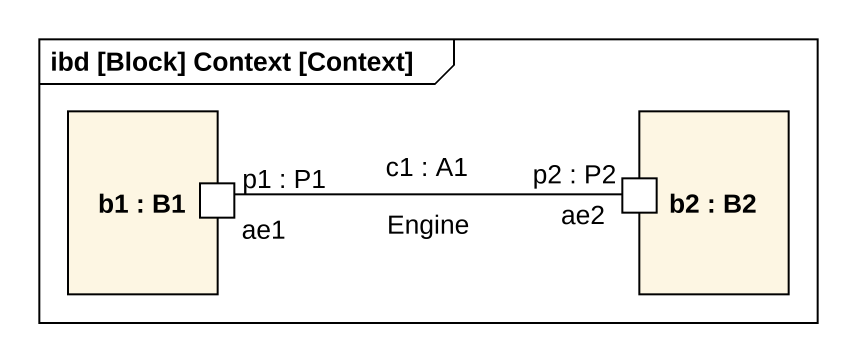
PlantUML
@startuml
mainframe ibd [Block] Context [Context]
rectangle "b1 : B1" as b1 {
  port "p1 : P1" as p1_P1
}
rectangle "b2 : B2" as b2 {
  port "p2 : P2" as p2_P2
}
p2_P2 "ae2" -left- "ae1" p1_P1 : c1 : A1\nEngine
@enduml
